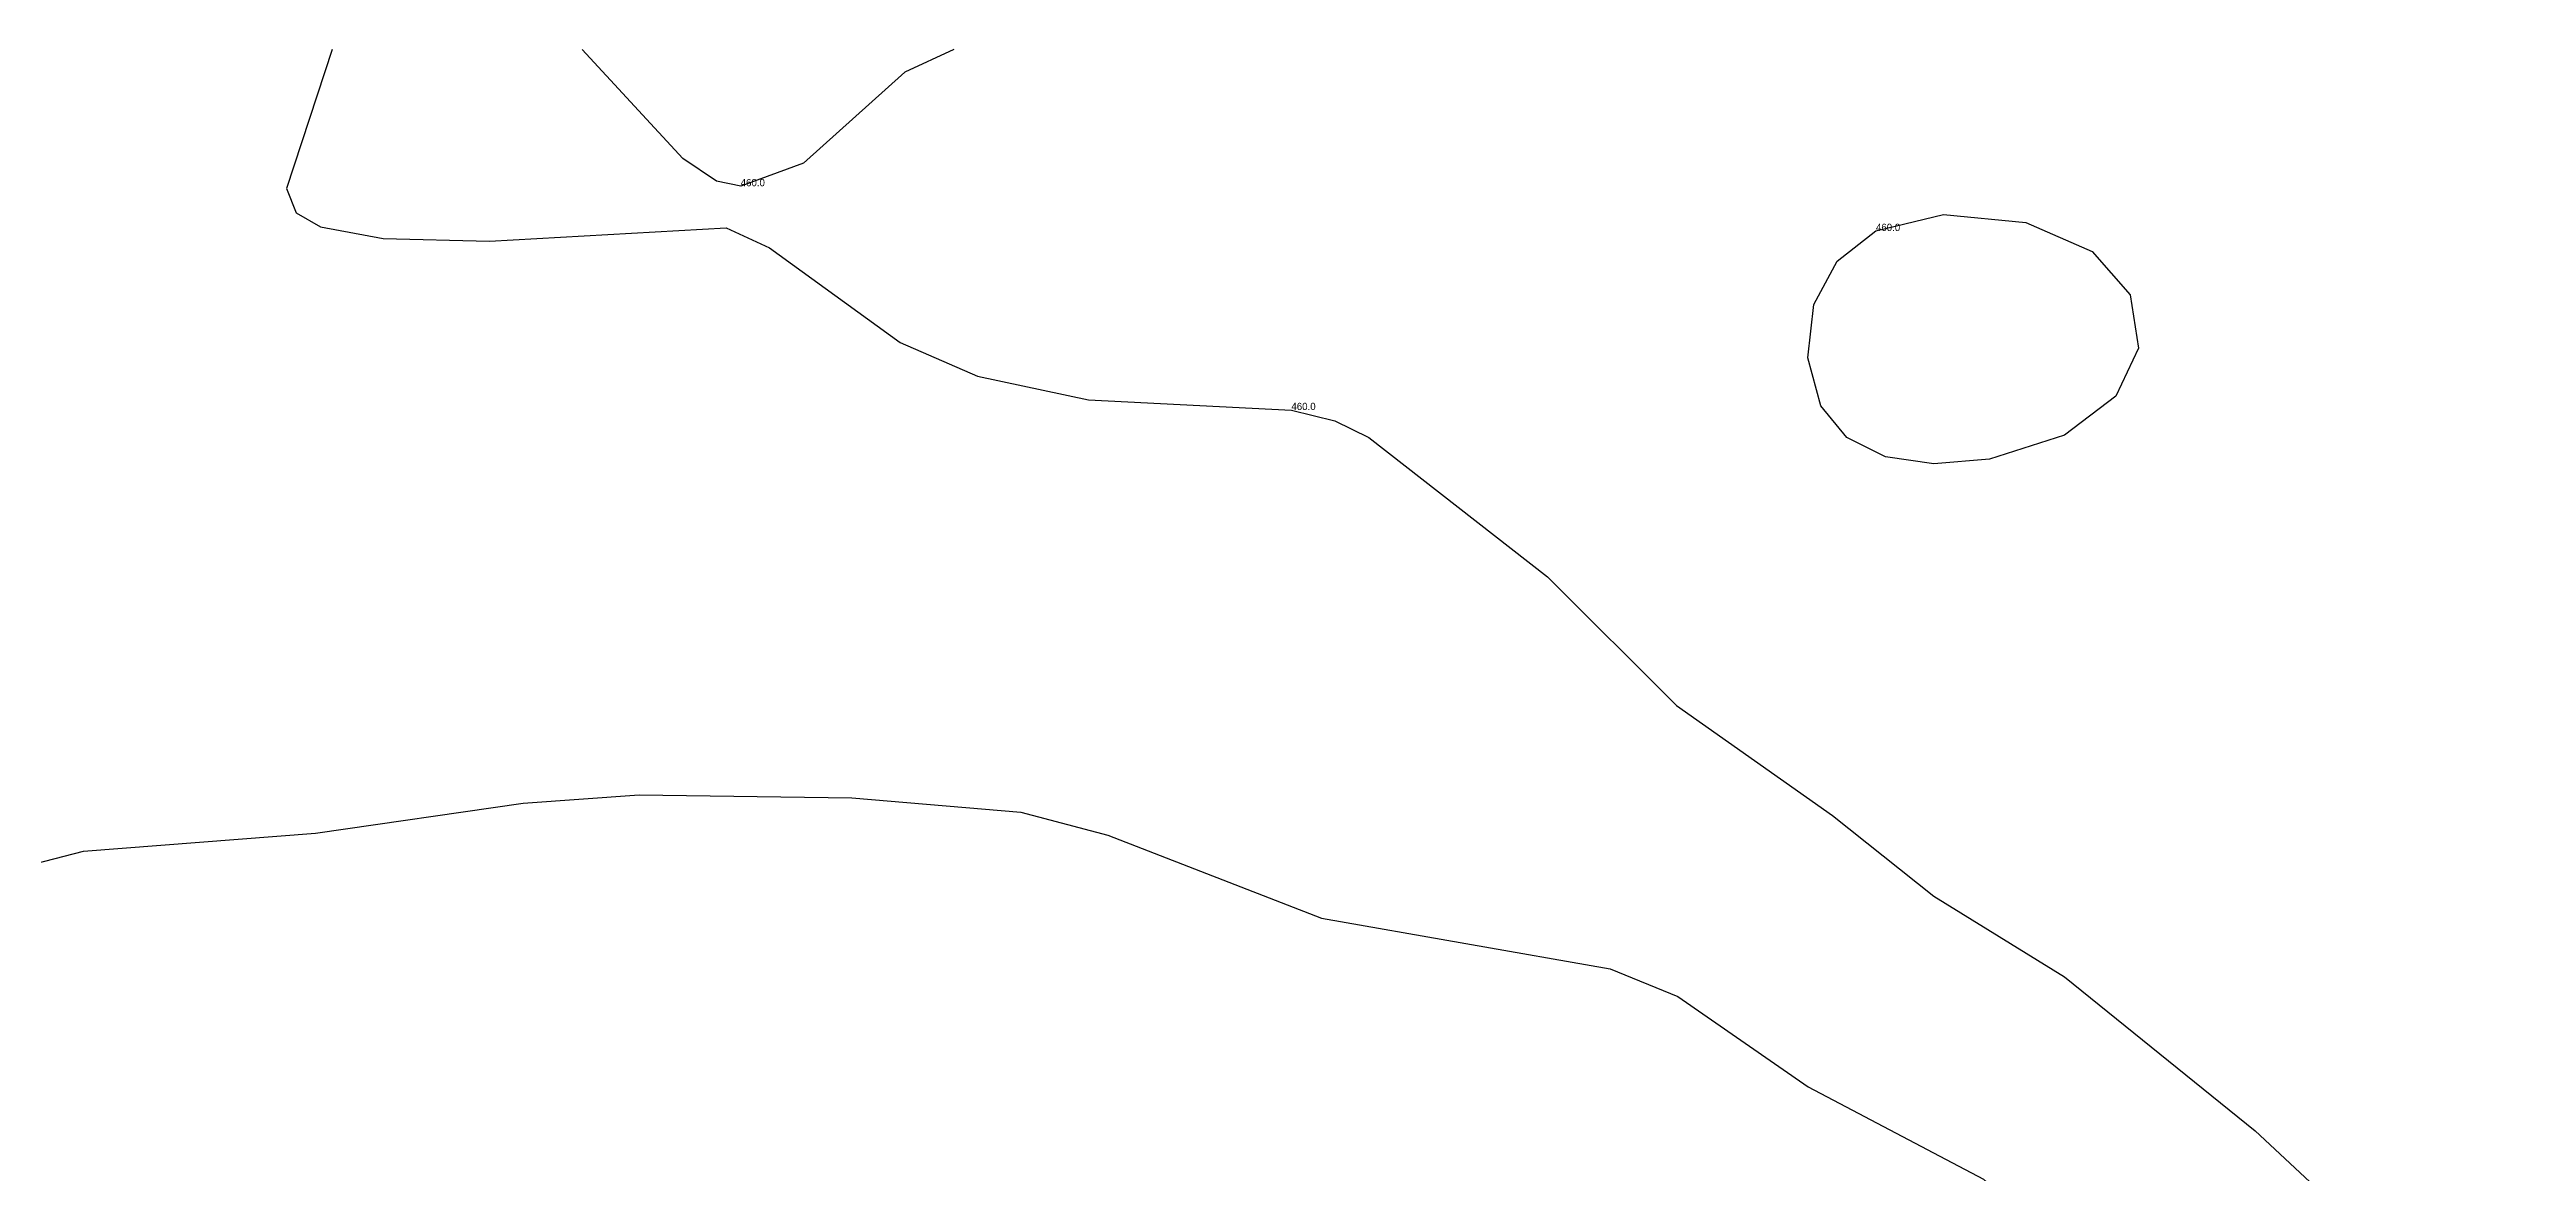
# Model space of a CAD drawing. Header units: metres. Extents: x 0 to 1014, y 0 to 676.
# Drawn here: x 501 to 1014, y 444 to 676 of the extents above; entities that cross this region are included whole.
import ezdxf

# ---------------------------------------------------------------- set-up
doc = ezdxf.new("R2010")
doc.units = ezdxf.units.M
doc.layers.add('TPX_1_CONTOUR_LINES', color=7, linetype='Continuous', true_color=0x000000)
doc.layers.add('TPX_2_CONTOUR_LINES_TEXT', color=7, linetype='Continuous', true_color=0x000000)

msp = doc.modelspace()

# ---------------------------------------------------------------- linework, layer by layer
at = {"layer": 'TPX_1_CONTOUR_LINES'}
for points in [[(559.4760828877334, 675.9689100869, 460), (550.0588065842167, 647.1924344841391, 460), (552.031720961968, 642.1924344841391, 460), (557.0534011787968, 639.2773241270334, 460), (570.0534011787968, 636.8769128564745, 460), (592.0534011787968, 636.308742955327, 460), (641.0534011787968, 639.0840007495135, 460), (650.0534011787968, 634.9239781089127, 460), (677.0534011787968, 615.3484079353511, 460), (693.0534011787968, 608.3425761274993, 460), (716.0534011787968, 603.4542414657772, 460), (758.0534011787968, 601.3536285143346, 460), (767.0534011787968, 599.1200660634786, 460), (774.0534011787968, 595.6516937427223, 460), (811.0534011787968, 566.8050762992352, 460), (837.7372721465654, 540.1924344841391, 460), (870.0534011787968, 517.4350895434618, 460), (891.0534011787968, 500.7602881900966, 460), (918.0534011787968, 484.0265888348222, 460), (957.5592212846386, 452.1924344841391, 460), (985.3759818239487, 426.1924344841391, 460), (1005.0534011787968, 402.30314877070487, 460), (1013.709934979328, 396.8108072541654, 460)], [(688.2124420309556, 675.9689100869, 460), (678.0534011787968, 671.3116463068873, 460), (657.0534011787968, 652.4351670425385, 460), (644.0534011787968, 647.6745281480253, 460), (639.0534011787968, 648.7492526657879, 460), (632.0534011787968, 653.4052858892828, 460), (611.2781385927228, 675.9689100869, 460)], [(902.5332218065741, 591.1924344841391, 460), (891.0534011787968, 590.2230288889259, 460), (881.0534011787968, 591.6962764170021, 460), (873.0534011787968, 595.6584838666022, 460), (867.6658673034399, 602.1924344841391, 460), (864.9462200426497, 612.1924344841391, 460), (866.1962583216373, 623.1924344841391, 460), (871.0467961590039, 632.1924344841391, 460), (879.0534011787968, 638.417873987928, 460), (893.0534011787968, 641.8598781507462, 460), (910.0534011787968, 640.1432793382555, 460), (923.7936043718364, 634.1924344841391, 460), (931.6772727936623, 625.1924344841391, 460), (933.4174522737158, 614.1924344841391, 460), (928.6941994049703, 604.1924344841391, 460), (918.0534011787968, 596.1339702606201, 460), (902.5332218065741, 591.1924344841391, 460)], [(434.0534011787968, 490.92261666059494, 465), (508.0534011787968, 510.03233596123755, 465), (556.0534011787968, 513.8099783435464, 465), (599.0534011787968, 519.9973795395344, 465), (623.0534011787968, 521.7358307112008, 465), (667.0534011787968, 521.0809253044426, 465), (702.0534011787968, 518.1553184427321, 465), (720.0534011787968, 513.3455914799124, 465), (764.316623811028, 496.1924344841391, 465), (824.0534011787968, 485.6737761106342, 465), (838.0534011787968, 479.9387791901827, 465), (865.0534011787968, 461.25425104238093, 465), (901.2893486712128, 442.1924344841391, 465), (920.3223478271975, 425.1924344841391, 465), (933.9292353065102, 405.1924344841391, 465), (939.7493296325556, 388.1924344841391, 465), (949.0534011787968, 342.3498962931335, 465), (954.8797006012755, 327.1924344841391, 465), (962.6253530364484, 312.1924344841391, 465), (973.0534011787968, 297.79717454500496, 465), (1013.709934979328, 252.3676048219204, 465)]]:
    msp.add_polyline3d(points, dxfattribs=at)

# ---------------------------------------------------------------- texts
at = {"layer": 'TPX_2_CONTOUR_LINES_TEXT'}
for p in [(644.0534011787968, 647.6745281480253, 460), (879.0534011787968, 638.417873987928, 460), (758.0534011787968, 601.3536285143346, 460)]:
    msp.add_text('460.0', height=1.5, dxfattribs=at).set_placement(p)

doc.saveas('drawing.dxf')
